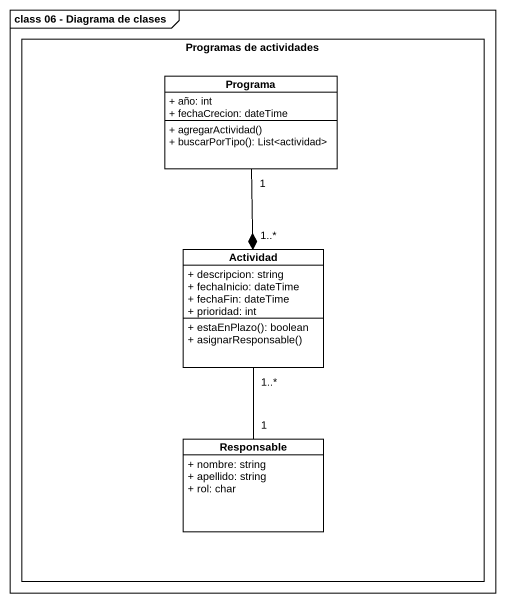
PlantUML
@startuml
mainframe class 06 - Diagrama de clases
hide circle
hide empty members
skinparam classAttributeIconSize 0
rectangle "Programas de actividades" as Programas_de_actividades {
  class Programa {
    + año: int
    + fechaCrecion: dateTime
    + agregarActividad()
    + buscarPorTipo(): List<actividad>
  }
  class Actividad {
    + descripcion: string
    + fechaInicio: dateTime
    + fechaFin: dateTime
    + prioridad: int
    + estaEnPlazo(): boolean
    + asignarResponsable()
  }
  class Responsable {
    + nombre: string
    + apellido: string
    + rol: char
  }
}
Programa "1" --* "1..*" Actividad
Actividad "1..*" -- "1" Responsable
@enduml
